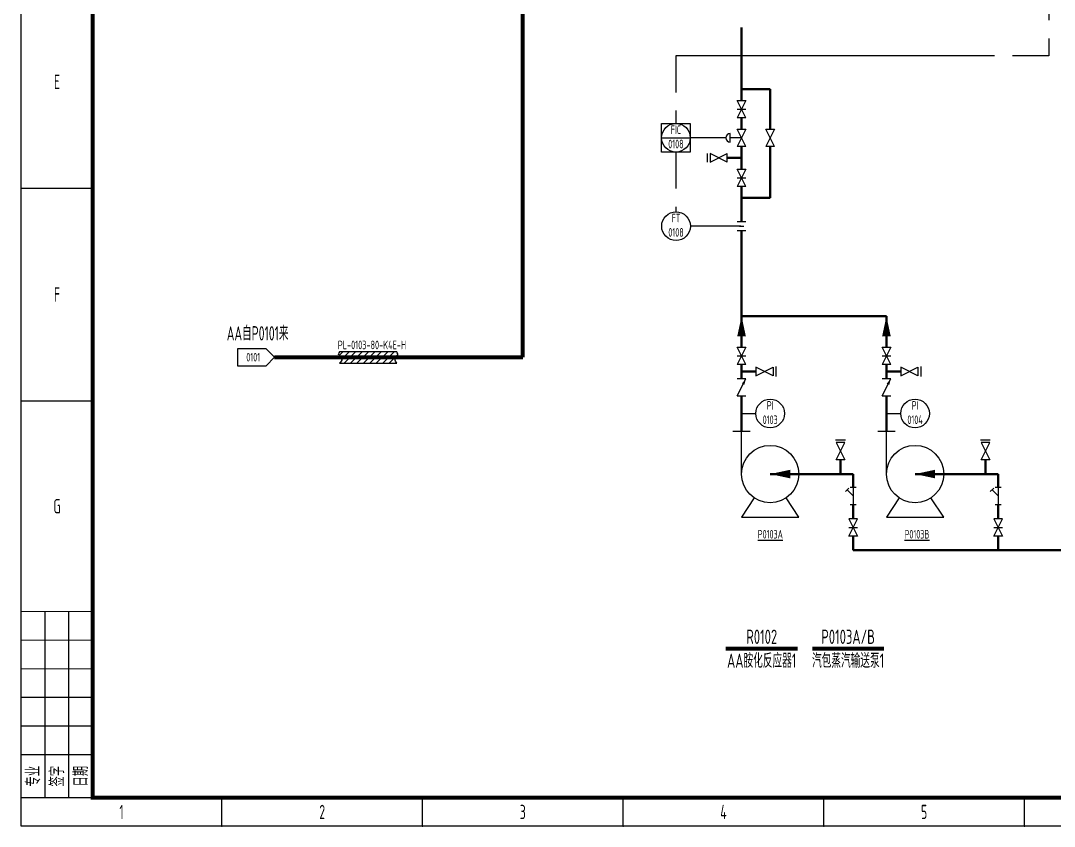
# Model space of a CAD drawing. Header units: millimetres. Extents: x 453 to 7190, y 523 to 4294.
# Drawn here: x 2184.5 to 2545.5, y 2905.2 to 3186.4 of the extents above; entities that cross this region are included whole.
import ezdxf

# ---------------------------------------------------------------- set-up
doc = ezdxf.new("R2010")
doc.units = ezdxf.units.MM
doc.linetypes.add('DASHED', pattern=[19.05, 12.7, -6.35])
for name, color, linetype, lineweight in [('01-主物流线-粗实线', 134, 'Continuous', 80), ('02-次要物流线-中粗线', 30, 'Continuous', 40), ('02-辅助物流线-中粗线', 30, 'Continuous', 40), ('03-设备外轮廓线-细实线', 7, 'Continuous', 25), ('05-图框与标题栏', 7, 'Continuous', 25), ('09-文本', 7, 'Continuous', 25), ('11-管道组合号', 50, 'Continuous', 15), ('12-仪表', 190, 'Continuous', 25), ('12-设备位号线', 7, 'Continuous', 80), ('13-电动气动信号线', 226, 'DASHED', 25), ('14-箭头', 7, 'Continuous', 25), ('15-仪表', 190, 'Continuous', 25), ('16-阀门与管件', 102, 'Continuous', 25), ('A设备轮廓', 7, 'Continuous', 25)]:
    doc.layers.add(name, color=color, linetype=linetype, lineweight=lineweight)
doc.layers.add('TITLE', color=7, linetype='Continuous')
doc.styles.add('3-gbcbig', font='gbenor.shx', dxfattribs={"width": 0.7, "height": 3, "bigfont": 'gbcbig.shx'})
doc.styles.add('5-gbcbig', font='gbenor.shx', dxfattribs={"width": 0.7, "height": 5, "bigfont": 'gbcbig.shx'})
doc.styles.add('头号烷家', font='gbenor.shx', dxfattribs={"width": 0.75, "height": 3, "bigfont": 'gbcbig.shx'})
doc.styles.add('工程字', font='gbenor.shx', dxfattribs={"bigfont": 'gbcbig.shx'})

# ---------------------------------------------------------------- blocks, each defined once
blk = doc.blocks.new('管道组合号')
at = {"layer": '11-管道组合号', "style": '头号烷家', "width": 0.75}
blk.add_attdef('管道组合号', (-4.3, 3.13), '', height=3, dxfattribs=at)

msp = doc.modelspace()

# ---------------------------------------------------------------- hatches: boundary and pattern name
at = {"layer": 'A设备轮廓', "ltscale": 0.25}
h = msp.add_hatch(dxfattribs=at)
h.set_pattern_fill('ANSI31', color=256, scale=0.5, angle=180, style=0)
h.set_pattern_definition([(225, (4135.7661, 5729.0435), (1.122532, -1.122532), [])])
edge = h.paths.add_edge_path()
edge.add_spline(control_points=[(2295.85, 3070.79), (2295.56, 3070.26), (2294.96, 3069.16), (2297.23, 3068.28), (2296.31, 3067.28), (2295.85, 3066.79)], knot_values=[0, 0, 0, 0, 1.52304, 3.144702, 4.721047, 4.721047, 4.721047, 4.721047], degree=3, periodic=0)
edge.add_line((2295.85, 3066.79), (2315.85, 3066.79))
edge.add_spline(control_points=[(2315.85, 3066.79), (2315.49, 3067.28), (2314.75, 3068.29), (2316.64, 3069.35), (2316.1, 3070.34), (2315.85, 3070.79)], knot_values=[0, 0, 0, 0, 1.52304, 3.144702, 4.487312, 4.487312, 4.487312, 4.487312], degree=3, periodic=0)
edge.add_line((2315.85, 3070.79), (2295.85, 3070.79))

# ---------------------------------------------------------------- linework, layer by layer
for p, q in [((2270.16, 3071.88), (2260.16, 3071.88)), ((2260.16, 3071.88), (2260.16, 3065.88)), ((2270.16, 3071.88), (2260.16, 3071.88)), ((2260.16, 3071.88), (2260.16, 3065.88)), ((2273.16, 3068.88), (2270.16, 3071.88)), ((2273.16, 3068.88), (2270.16, 3071.88)), ((2260.16, 3065.88), (2270.16, 3065.88)), ((2260.16, 3065.88), (2270.16, 3065.88)), ((2270.16, 3065.88), (2273.16, 3068.88)), ((2270.16, 3065.88), (2273.16, 3068.88))]:
    msp.add_line(p, q)
at = {"layer": '01-主物流线-粗实线'}
for p, q in [((2359.92, 3068.88), (2359.92, 3331.25)), ((2273.16, 3068.88), (2290.77, 3068.88)), ((2273.16, 3068.88), (2290.77, 3068.88)), ((2290.77, 3068.88), (2359.92, 3068.88)), ((2337.42, 3068.88), (2359.92, 3068.88))]:
    msp.add_line(p, q, dxfattribs=at)
at = {"layer": '02-次要物流线-中粗线'}
for p, q in [((2436.27, 3162.52), (2436.27, 3183.99)), ((2436.27, 3162.52), (2436.27, 3183.99)), ((2436.27, 3158.52), (2436.27, 3162.52)), ((2436.27, 3162.52), (2446.27, 3162.52)), ((2436.27, 3158.52), (2436.27, 3162.52)), ((2436.27, 3162.52), (2446.27, 3162.52)), ((2446.27, 3162.52), (2446.27, 3148.52)), ((2446.27, 3162.52), (2446.27, 3148.52)), ((2436.27, 3148.52), (2436.27, 3152.52)), ((2436.27, 3148.52), (2436.27, 3152.52)), ((2436.27, 3134.52), (2436.27, 3142.52)), ((2436.27, 3134.52), (2436.27, 3142.52)), ((2446.27, 3124.52), (2446.27, 3142.52)), ((2446.27, 3124.52), (2446.27, 3142.52)), ((2436.27, 3138.52), (2431.27, 3138.52)), ((2436.27, 3138.52), (2431.27, 3138.52)), ((2436.27, 3128.52), (2436.27, 3124.52)), ((2436.27, 3128.52), (2436.27, 3124.52)), ((2436.27, 3124.52), (2446.27, 3124.52)), ((2436.27, 3117.59), (2436.27, 3124.52)), ((2436.27, 3124.52), (2446.27, 3124.52)), ((2436.27, 3117.59), (2436.27, 3124.52)), ((2436.27, 3116.16), (2436.27, 3117.59)), ((2436.27, 3116.16), (2436.27, 3117.59)), ((2436.27, 3083.25), (2436.27, 3113.16)), ((2436.27, 3089.35), (2436.27, 3113.16)), ((2756.56, 3001.52), (2475.27, 3001.5))]:
    msp.add_line(p, q, dxfattribs=at)
at = {"layer": '02-辅助物流线-中粗线'}
for p, q in [((2436.27, 3083.25), (2436.27, 3083.25)), ((2436.27, 3072.39), (2436.27, 3083.25)), ((2486.88, 3083.25), (2436.27, 3083.25)), ((2436.27, 3083.25), (2436.27, 3083.25)), ((2436.27, 3072.39), (2436.27, 3083.25)), ((2486.88, 3083.25), (2436.27, 3083.25)), ((2486.88, 3072.39), (2486.88, 3083.25)), ((2486.88, 3072.39), (2486.88, 3083.25)), ((2436.27, 3061.39), (2436.27, 3066.39)), ((2436.27, 3061.39), (2436.27, 3066.39)), ((2486.88, 3061.39), (2486.88, 3066.39)), ((2486.88, 3061.39), (2486.88, 3066.39)), ((2441.27, 3063.89), (2436.27, 3063.89)), ((2441.27, 3063.89), (2436.27, 3063.89)), ((2491.88, 3063.89), (2486.88, 3063.89)), ((2491.88, 3063.89), (2486.88, 3063.89)), ((2436.27, 3043.13), (2436.27, 3055.39)), ((2436.27, 3043.13), (2436.27, 3055.39)), ((2486.88, 3043.13), (2486.88, 3055.39)), ((2486.88, 3043.13), (2486.88, 3055.39)), ((2470.85, 3033.13), (2470.85, 3028.13)), ((2470.85, 3033.13), (2470.85, 3028.13)), ((2521.46, 3033.13), (2521.46, 3028.13)), ((2521.46, 3033.13), (2521.46, 3028.13)), ((2475.27, 3028.13), (2446.27, 3028.13)), ((2475.27, 3028.13), (2446.27, 3028.13)), ((2475.27, 3023.5), (2475.27, 3028.13)), ((2475.27, 3023.5), (2475.27, 3028.13)), ((2525.88, 3028.13), (2496.88, 3028.13)), ((2525.88, 3028.13), (2496.88, 3028.13)), ((2525.88, 3023.5), (2525.88, 3028.13)), ((2525.88, 3023.5), (2525.88, 3028.13)), ((2475.27, 3012.5), (2475.27, 3017.5)), ((2475.27, 3012.5), (2475.27, 3017.5)), ((2525.88, 3012.5), (2525.88, 3017.5)), ((2525.88, 3012.5), (2525.88, 3017.5)), ((2475.27, 3006.5), (2475.27, 3001.5)), ((2475.27, 3006.5), (2475.27, 3001.5)), ((2525.88, 3006.5), (2525.88, 3001.5)), ((2525.88, 3006.5), (2525.88, 3001.5))]:
    msp.add_line(p, q, dxfattribs=at)
at = {"layer": '03-设备外轮廓线-细实线'}
for p, q in [((2433.27, 3043.13), (2439.27, 3043.13)), ((2433.27, 3043.13), (2439.27, 3043.13)), ((2436.27, 3028.13), (2436.27, 3043.13)), ((2436.27, 3028.13), (2436.27, 3043.13)), ((2483.88, 3043.13), (2489.88, 3043.13)), ((2483.88, 3043.13), (2489.88, 3043.13)), ((2486.88, 3028.13), (2486.88, 3043.13)), ((2486.88, 3028.13), (2486.88, 3043.13)), ((2440.72, 3019.81), (2436.27, 3013.13)), ((2440.72, 3019.81), (2436.27, 3013.13)), ((2456.27, 3013.13), (2451.82, 3019.81)), ((2456.27, 3013.13), (2451.82, 3019.81)), ((2491.33, 3019.81), (2486.88, 3013.13)), ((2491.33, 3019.81), (2486.88, 3013.13)), ((2506.88, 3013.13), (2502.42, 3019.81)), ((2506.88, 3013.13), (2502.42, 3019.81)), ((2436.27, 3013.13), (2456.27, 3013.13)), ((2436.27, 3013.13), (2456.27, 3013.13)), ((2486.88, 3013.13), (2506.88, 3013.13)), ((2486.88, 3013.13), (2506.88, 3013.13))]:
    msp.add_line(p, q, dxfattribs=at)
for centre in [(2446.27, 3028.13), (2446.27, 3028.13), (2496.88, 3028.13), (2496.88, 3028.13)]:
    msp.add_circle(centre, 10, dxfattribs=at)
at = {"layer": '05-图框与标题栏'}
for p, q in [((2184.67, 3127.91), (2209.67, 3127.91)), ((2184.67, 3127.91), (2209.67, 3127.91)), ((2184.67, 3053.66), (2209.67, 3053.66)), ((2184.67, 3053.66), (2209.67, 3053.66)), ((2193, 2915.16), (2193, 2980.16)), ((2193, 2915.16), (2193, 2980.16)), ((2201.33, 2915.16), (2201.33, 2980.16)), ((2201.33, 2915.16), (2201.33, 2980.16)), ((2254.75, 2905.16), (2254.75, 2915.16)), ((2254.75, 2905.16), (2254.75, 2915.16)), ((2324.83, 2905.16), (2324.83, 2915.16)), ((2324.83, 2905.16), (2324.83, 2915.16)), ((2394.92, 2905.16), (2394.92, 2915.16)), ((2394.92, 2905.16), (2394.92, 2915.16)), ((2465, 2905.16), (2465, 2915.16)), ((2465, 2905.16), (2465, 2915.16)), ((2535.08, 2905.16), (2535.08, 2915.16)), ((2535.08, 2905.16), (2535.08, 2915.16)), ((3025.67, 2905.16), (2184.67, 2905.16)), ((3025.67, 2905.16), (2184.67, 2905.16))]:
    msp.add_line(p, q, dxfattribs=at)
at = {"layer": '05-图框与标题栏', "const_width": 1.4}
msp.add_lwpolyline([(2209.67, 3489.16), (2209.67, 2915.16), (3015.67, 2915.16), (3015.67, 3489.16)], close=True, dxfattribs=at)
msp.add_lwpolyline([(2209.67, 3489.16), (2209.67, 2915.16), (3015.67, 2915.16), (3015.67, 3489.16)], close=True, dxfattribs=at)
at = {"layer": '05-图框与标题栏', "const_width": 0.4}
for points in [[(2209.67, 2980.16), (2184.67, 2980.16)], [(2209.67, 2980.16), (2184.67, 2980.16)], [(2209.67, 2970.16), (2184.67, 2970.16)], [(2209.67, 2970.16), (2184.67, 2970.16)], [(2209.67, 2960.16), (2184.67, 2960.16)], [(2209.67, 2960.16), (2184.67, 2960.16)], [(2209.67, 2950.16), (2184.67, 2950.16)], [(2209.67, 2950.16), (2184.67, 2950.16)], [(2209.67, 2940.16), (2184.67, 2940.16)], [(2209.67, 2940.16), (2184.67, 2940.16)], [(2209.67, 2930.16), (2184.67, 2930.16)], [(2209.67, 2930.16), (2184.67, 2930.16)], [(2209.67, 2915.16), (2184.67, 2915.16)], [(2209.67, 2915.16), (2184.67, 2915.16)]]:
    msp.add_lwpolyline(points, dxfattribs=at)
at = {"layer": '05-图框与标题栏'}
for p in [(2193, 2915.16), (2193, 2915.16), (2201.33, 2915.16), (2201.33, 2915.16), (2254.75, 2905.16), (2254.75, 2905.16), (2324.83, 2905.16), (2324.83, 2905.16), (2394.92, 2905.16), (2394.92, 2905.16), (2465, 2905.16), (2465, 2905.16), (2535.08, 2905.16), (2535.08, 2905.16)]:
    msp.add_point(p, dxfattribs=at)
at = {"layer": '12-仪表'}
msp.add_line((2430.77, 3145.52), (2418.34, 3145.52), dxfattribs=at)
msp.add_line((2430.77, 3145.52), (2418.34, 3145.52), dxfattribs=at)
at = {"layer": '12-设备位号线'}
for p, q in [((2455.82, 2967.16), (2430.82, 2967.16)), ((2455.82, 2967.16), (2430.82, 2967.16)), ((2486, 2967.16), (2461, 2967.16)), ((2486, 2967.16), (2461, 2967.16))]:
    msp.add_line(p, q, dxfattribs=at)
at = {"layer": '13-电动气动信号线'}
for p, q in [((2543.63, 3408.82), (2543.63, 3174.08)), ((2543.63, 3174.08), (2413.34, 3174.08)), ((2413.34, 3174.08), (2413.34, 3150.52)), ((2517.84, 3174.08), (2413.34, 3174.08)), ((2413.34, 3174.08), (2413.34, 3150.52)), ((2413.34, 3140.52), (2413.34, 3119.66)), ((2413.34, 3140.52), (2413.34, 3119.66))]:
    msp.add_line(p, q, dxfattribs=at)
at = {"layer": '14-箭头'}
for points in [[(2436.27, 3083.25, 0, 3, 0), (2436.27, 3076.25, 3, 3, 0)], [(2436.27, 3083.25, 0, 3, 0), (2436.27, 3076.25, 3, 3, 0)], [(2486.88, 3083.25, 0, 3, 0), (2486.88, 3076.25, 3, 3, 0)], [(2486.88, 3083.25, 0, 3, 0), (2486.88, 3076.25, 3, 3, 0)], [(2446.27, 3028.13, 0, 3, 0), (2453.27, 3028.13, 3, 3, 0)], [(2446.27, 3028.13, 0, 3, 0), (2453.27, 3028.13, 3, 3, 0)], [(2496.88, 3028.13, 0, 3, 0), (2503.88, 3028.13, 3, 3, 0)], [(2496.88, 3028.13, 0, 3, 0), (2503.88, 3028.13, 3, 3, 0)]]:
    msp.add_lwpolyline(points, format="xyseb", dxfattribs=at)
at = {"layer": '15-仪表'}
for p, q in [((2408.34, 3145.52), (2408.34, 3150.52)), ((2408.34, 3150.52), (2418.34, 3150.52)), ((2408.34, 3145.52), (2408.34, 3150.52)), ((2408.34, 3150.52), (2418.34, 3150.52)), ((2418.34, 3150.52), (2418.34, 3140.52)), ((2418.34, 3150.52), (2418.34, 3140.52)), ((2408.34, 3140.52), (2408.34, 3145.52)), ((2408.34, 3145.52), (2418.34, 3145.52)), ((2408.34, 3140.52), (2408.34, 3145.52)), ((2408.34, 3145.52), (2418.34, 3145.52)), ((2418.34, 3140.52), (2408.34, 3140.52)), ((2418.34, 3140.52), (2408.34, 3140.52)), ((2436.05, 3114.66), (2418.38, 3114.66)), ((2436.05, 3114.66), (2418.38, 3114.66)), ((2436.27, 3049.26), (2441.27, 3049.26)), ((2436.27, 3049.26), (2441.27, 3049.26)), ((2486.88, 3049.26), (2491.88, 3049.26)), ((2486.88, 3049.26), (2491.88, 3049.26))]:
    msp.add_line(p, q, dxfattribs=at)
for centre in [(2413.34, 3145.52), (2413.34, 3145.52), (2413.38, 3114.66), (2413.38, 3114.66), (2446.27, 3049.26), (2446.27, 3049.26), (2496.88, 3049.26), (2496.88, 3049.26)]:
    msp.add_circle(centre, 5, dxfattribs=at)
at = {"layer": '16-阀门与管件'}
for p, q in [((2434.77, 3158.52), (2437.77, 3158.52)), ((2437.77, 3152.52), (2434.77, 3158.52)), ((2437.77, 3158.52), (2434.77, 3152.52)), ((2434.77, 3158.52), (2437.77, 3158.52)), ((2437.77, 3152.52), (2434.77, 3158.52)), ((2437.77, 3158.52), (2434.77, 3152.52)), ((2434.77, 3155.52), (2437.77, 3155.52)), ((2434.77, 3155.52), (2437.77, 3155.52)), ((2437.77, 3152.52), (2434.77, 3152.52)), ((2437.77, 3152.52), (2434.77, 3152.52)), ((2434.77, 3148.52), (2437.77, 3148.52)), ((2437.77, 3142.52), (2434.77, 3148.52)), ((2437.77, 3148.52), (2434.77, 3142.52)), ((2434.77, 3148.52), (2437.77, 3148.52)), ((2437.77, 3142.52), (2434.77, 3148.52)), ((2437.77, 3148.52), (2434.77, 3142.52)), ((2444.77, 3148.52), (2447.77, 3148.52)), ((2447.77, 3142.52), (2444.77, 3148.52)), ((2447.77, 3148.52), (2444.77, 3142.52)), ((2444.77, 3148.52), (2447.77, 3148.52)), ((2447.77, 3142.52), (2444.77, 3148.52)), ((2447.77, 3148.52), (2444.77, 3142.52)), ((2432.27, 3144.02), (2432.27, 3147.02)), ((2432.27, 3144.02), (2432.27, 3147.02)), ((2436.27, 3145.52), (2432.27, 3145.52)), ((2436.27, 3145.52), (2432.27, 3145.52)), ((2437.77, 3142.52), (2434.77, 3142.52)), ((2437.77, 3142.52), (2434.77, 3142.52)), ((2447.77, 3142.52), (2444.77, 3142.52)), ((2447.77, 3142.52), (2444.77, 3142.52)), ((2424.27, 3140.02), (2424.27, 3137.02)), ((2424.27, 3140.02), (2424.27, 3137.02)), ((2425.27, 3140.02), (2425.27, 3137.02)), ((2425.27, 3137.02), (2431.27, 3140.02)), ((2431.27, 3137.02), (2425.27, 3140.02)), ((2425.27, 3140.02), (2425.27, 3137.02)), ((2425.27, 3137.02), (2431.27, 3140.02)), ((2431.27, 3137.02), (2425.27, 3140.02)), ((2431.27, 3137.02), (2431.27, 3140.02)), ((2431.27, 3137.02), (2431.27, 3140.02)), ((2434.77, 3134.52), (2437.77, 3134.52)), ((2437.77, 3128.52), (2434.77, 3134.52)), ((2437.77, 3134.52), (2434.77, 3128.52)), ((2434.77, 3134.52), (2437.77, 3134.52)), ((2437.77, 3128.52), (2434.77, 3134.52)), ((2437.77, 3134.52), (2434.77, 3128.52)), ((2434.77, 3131.52), (2437.77, 3131.52)), ((2434.77, 3131.52), (2437.77, 3131.52)), ((2437.77, 3128.52), (2434.77, 3128.52)), ((2437.77, 3128.52), (2434.77, 3128.52)), ((2437.77, 3116.16), (2434.77, 3116.16)), ((2437.77, 3116.16), (2434.77, 3116.16)), ((2434.77, 3113.16), (2437.77, 3113.16)), ((2434.77, 3113.16), (2437.77, 3113.16)), ((2435.52, 3114.66), (2437.02, 3114.66)), ((2435.52, 3114.66), (2437.02, 3114.66)), ((2437.77, 3066.39), (2434.77, 3072.39)), ((2434.77, 3072.39), (2437.77, 3072.39)), ((2437.77, 3072.39), (2434.77, 3066.39)), ((2437.77, 3066.39), (2434.77, 3072.39)), ((2434.77, 3072.39), (2437.77, 3072.39)), ((2437.77, 3072.39), (2434.77, 3066.39)), ((2434.77, 3069.39), (2437.77, 3069.39)), ((2434.77, 3069.39), (2437.77, 3069.39)), ((2488.38, 3066.39), (2485.38, 3072.39)), ((2485.38, 3072.39), (2488.38, 3072.39)), ((2488.38, 3072.39), (2485.38, 3066.39)), ((2488.38, 3066.39), (2485.38, 3072.39)), ((2485.38, 3072.39), (2488.38, 3072.39)), ((2488.38, 3072.39), (2485.38, 3066.39)), ((2485.38, 3069.39), (2488.38, 3069.39)), ((2485.38, 3069.39), (2488.38, 3069.39)), ((2437.77, 3066.39), (2434.77, 3066.39)), ((2437.77, 3066.39), (2434.77, 3066.39)), ((2441.27, 3062.39), (2447.27, 3065.39)), ((2447.27, 3062.39), (2441.27, 3065.39)), ((2441.27, 3065.39), (2441.27, 3062.39)), ((2441.27, 3062.39), (2447.27, 3065.39)), ((2447.27, 3062.39), (2441.27, 3065.39)), ((2441.27, 3065.39), (2441.27, 3062.39)), ((2447.27, 3065.39), (2447.27, 3062.39)), ((2447.27, 3065.39), (2447.27, 3062.39)), ((2448.27, 3065.65), (2448.27, 3062.18)), ((2448.27, 3065.65), (2448.27, 3062.18)), ((2488.38, 3066.39), (2485.38, 3066.39)), ((2488.38, 3066.39), (2485.38, 3066.39)), ((2491.88, 3062.39), (2497.88, 3065.39)), ((2497.88, 3062.39), (2491.88, 3065.39)), ((2491.88, 3065.39), (2491.88, 3062.39)), ((2491.88, 3062.39), (2497.88, 3065.39)), ((2497.88, 3062.39), (2491.88, 3065.39)), ((2491.88, 3065.39), (2491.88, 3062.39)), ((2497.88, 3065.39), (2497.88, 3062.39)), ((2497.88, 3065.39), (2497.88, 3062.39)), ((2498.88, 3065.65), (2498.88, 3062.18)), ((2498.88, 3065.65), (2498.88, 3062.18)), ((2434.77, 3055.39), (2437.77, 3061.39)), ((2437.77, 3061.39), (2434.77, 3061.39)), ((2434.77, 3055.39), (2437.77, 3061.39)), ((2437.77, 3061.39), (2434.77, 3061.39)), ((2485.38, 3055.39), (2488.38, 3061.39)), ((2488.38, 3061.39), (2485.38, 3061.39)), ((2485.38, 3055.39), (2488.38, 3061.39)), ((2488.38, 3061.39), (2485.38, 3061.39)), ((2434.77, 3055.39), (2437.77, 3055.39)), ((2434.77, 3055.39), (2437.77, 3055.39)), ((2485.38, 3055.39), (2488.38, 3055.39)), ((2485.38, 3055.39), (2488.38, 3055.39)), ((2469.09, 3040.13), (2472.56, 3040.13)), ((2469.09, 3040.13), (2472.56, 3040.13)), ((2519.7, 3040.13), (2523.16, 3040.13)), ((2519.7, 3040.13), (2523.16, 3040.13)), ((2469.35, 3033.13), (2472.35, 3039.13)), ((2472.35, 3039.13), (2469.35, 3039.13)), ((2469.35, 3039.13), (2472.35, 3033.13)), ((2469.35, 3033.13), (2472.35, 3039.13)), ((2472.35, 3039.13), (2469.35, 3039.13)), ((2469.35, 3039.13), (2472.35, 3033.13)), ((2519.96, 3033.13), (2522.96, 3039.13)), ((2522.96, 3039.13), (2519.96, 3039.13)), ((2519.96, 3039.13), (2522.96, 3033.13)), ((2519.96, 3033.13), (2522.96, 3039.13)), ((2522.96, 3039.13), (2519.96, 3039.13)), ((2519.96, 3039.13), (2522.96, 3033.13)), ((2472.35, 3033.13), (2469.35, 3033.13)), ((2472.35, 3033.13), (2469.35, 3033.13)), ((2522.96, 3033.13), (2519.96, 3033.13)), ((2522.96, 3033.13), (2519.96, 3033.13)), ((2472.56, 3022.03), (2473.74, 3023.22)), ((2472.56, 3022.03), (2473.74, 3023.22)), ((2475.27, 3020.5), (2473.15, 3022.62)), ((2475.27, 3020.5), (2473.15, 3022.62)), ((2474.22, 3023.5), (2476.32, 3023.5)), ((2474.22, 3023.5), (2476.32, 3023.5)), ((2475.27, 3023.5), (2475.27, 3017.5)), ((2475.27, 3023.5), (2475.27, 3017.5)), ((2523.16, 3022.03), (2524.35, 3023.22)), ((2523.16, 3022.03), (2524.35, 3023.22)), ((2525.88, 3020.5), (2523.76, 3022.62)), ((2525.88, 3020.5), (2523.76, 3022.62)), ((2524.83, 3023.5), (2526.93, 3023.5)), ((2524.83, 3023.5), (2526.93, 3023.5)), ((2525.88, 3023.5), (2525.88, 3017.5)), ((2525.88, 3023.5), (2525.88, 3017.5)), ((2474.22, 3017.5), (2476.32, 3017.5)), ((2474.22, 3017.5), (2476.32, 3017.5)), ((2524.83, 3017.5), (2526.93, 3017.5)), ((2524.83, 3017.5), (2526.93, 3017.5)), ((2476.77, 3012.5), (2473.77, 3012.5)), ((2473.77, 3012.5), (2476.77, 3006.5)), ((2473.77, 3006.5), (2476.77, 3012.5)), ((2476.77, 3012.5), (2473.77, 3012.5)), ((2473.77, 3012.5), (2476.77, 3006.5)), ((2473.77, 3006.5), (2476.77, 3012.5)), ((2527.38, 3012.5), (2524.38, 3012.5)), ((2524.38, 3012.5), (2527.38, 3006.5)), ((2524.38, 3006.5), (2527.38, 3012.5)), ((2527.38, 3012.5), (2524.38, 3012.5)), ((2524.38, 3012.5), (2527.38, 3006.5)), ((2524.38, 3006.5), (2527.38, 3012.5)), ((2473.77, 3009.5), (2476.77, 3009.5)), ((2473.77, 3009.5), (2476.77, 3009.5)), ((2524.38, 3009.5), (2527.38, 3009.5)), ((2524.38, 3009.5), (2527.38, 3009.5)), ((2476.77, 3006.5), (2473.77, 3006.5)), ((2476.77, 3006.5), (2473.77, 3006.5)), ((2527.38, 3006.5), (2524.38, 3006.5)), ((2527.38, 3006.5), (2524.38, 3006.5))]:
    msp.add_line(p, q, dxfattribs=at)
at = {"layer": '16-阀门与管件', "color": 3}
for points in [[(2436.82, 3059.48, 1, 0, 0), (2437.77, 3061.39, 0, 0, 0)], [(2436.82, 3059.48, 1, 0, 0), (2437.77, 3061.39, 0, 0, 0)], [(2487.42, 3059.48, 1, 0, 0), (2488.38, 3061.39, 0, 0, 0)], [(2487.42, 3059.48, 1, 0, 0), (2488.38, 3061.39, 0, 0, 0)]]:
    msp.add_lwpolyline(points, format="xyseb", dxfattribs=at)
at = {"layer": '16-阀门与管件'}
msp.add_arc((2432.27, 3145.52), 1.5, 90, 270, dxfattribs=at)
msp.add_arc((2432.27, 3145.52), 1.5, 90, 270, dxfattribs=at)
at = {"layer": 'A设备轮廓', "ltscale": 0.25}
for p, q in [((2315.85, 3070.79), (2295.85, 3070.79)), ((2295.85, 3066.79), (2315.85, 3066.79))]:
    msp.add_line(p, q, dxfattribs=at)
for points in [[(2295.85, 3070.79), (2295.48, 3069.32), (2296.62, 3068.17), (2295.85, 3066.79)], [(2315.85, 3066.79), (2315.26, 3068.19), (2316.22, 3069.5), (2315.85, 3070.79)]]:
    msp.add_spline(points, degree=3, dxfattribs=at)
at = {"layer": 'TITLE'}
msp.add_line((2184.67, 2905.16), (2184.67, 3499.16), dxfattribs=at)
msp.add_line((2184.67, 2905.16), (2184.67, 3499.16), dxfattribs=at)
msp.add_lwpolyline([(2184.67, 3499.16), (3025.67, 3499.16), (3025.67, 2905.16), (2184.67, 2905.16)], close=True, dxfattribs=at)
msp.add_lwpolyline([(2184.67, 3499.16), (3025.67, 3499.16), (3025.67, 2905.16), (2184.67, 2905.16)], close=True, dxfattribs=at)

# ---------------------------------------------------------------- block references
at = {"layer": '11-管道组合号'}
msp.add_blockref('管道组合号', (2299.55, 3068.57), dxfattribs=at).add_auto_attribs({'管道组合号': 'PL-0103-80-K4E-H'})

# ---------------------------------------------------------------- texts
at = {"char_height": 3, "attachment_point": 5, "style": '3-gbcbig'}
for s, insert in [('{\\LP0103A}', (2446.33, 3007.11)), ('{\\LP0103B}', (2497.55, 3007.11))]:
    msp.add_mtext_dynamic_manual_height_columns(s, width=12.7249, gutter_width=35, heights=[12.14], dxfattribs=dict(at, insert=insert))
at = {"layer": '05-图框与标题栏', "char_height": 5, "attachment_point": 5, "style": '5-gbcbig'}
for s, width, insert in [('E', 25, (2197.17, 3165.03)), ('E', 25, (2197.17, 3165.03)), ('F', 25, (2197.17, 3090.78)), ('F', 25, (2197.17, 3090.78)), ('G', 25, (2197.17, 3016.91)), ('G', 25, (2197.17, 3016.91)), ('1', 70.0833, (2219.71, 2910.16)), ('1', 70.0833, (2219.71, 2910.16)), ('2', 70.0833, (2289.79, 2910.16)), ('2', 70.0833, (2289.79, 2910.16)), ('3', 70.0833, (2359.87, 2910.16)), ('3', 70.0833, (2359.87, 2910.16)), ('4', 70.0833, (2429.96, 2910.16)), ('4', 70.0833, (2429.96, 2910.16)), ('5', 70.0833, (2500.04, 2910.16)), ('5', 70.0833, (2500.04, 2910.16))]:
    msp.add_mtext_dynamic_manual_height_columns(s, width=width, gutter_width=25, heights=[0], dxfattribs=dict(at, insert=insert))
at = {"layer": '05-图框与标题栏', "char_height": 5, "attachment_point": 5, "rotation": 90, "style": '工程字'}
for s, insert in [('专业', (2188.83, 2922.66)), ('专业', (2188.83, 2922.66)), ('签字', (2197.17, 2922.66)), ('签字', (2197.17, 2922.66)), ('日期', (2205.5, 2922.66)), ('日期', (2205.5, 2922.66))]:
    msp.add_mtext_dynamic_manual_height_columns(s, width=8.3333, gutter_width=25, heights=[0], dxfattribs=dict(at, insert=insert))
at = {"layer": '09-文本'}
for s, width, gutter_width, heights, insert, char_height, attachment_point, style in [('\\pi34.37595;AA自P0101来', 56.5083, 35, [11.23], (2222.08, 3079.76), 5, 1, '5-gbcbig'), ('0101', 40, 12.5, [0], (2265.69, 3068.93), 3, 5, '3-gbcbig'), ('0101', 40, 12.5, [0], (2265.69, 3068.93), 3, 5, '3-gbcbig'), ('{\\W0.75;R0102}\\P{\\A1;\\W0.75;AA胺化反应器1}', 59.0038, 12.5, [0], (2443.32, 2967.13), 5, 5, '5-gbcbig'), ('{\\W0.75;P0103A/B}\\P{\\A1;\\W0.75;汽包蒸汽输送泵1}', 59.0038, 12.5, [0], (2473.5, 2967.13), 5, 5, '5-gbcbig')]:
    msp.add_mtext_dynamic_manual_height_columns(s, width=width, gutter_width=gutter_width, heights=heights, dxfattribs=dict(at, insert=insert, char_height=char_height, attachment_point=attachment_point, style=style))
at = {"layer": '15-仪表', "ltscale": 10, "char_height": 3, "width": 10, "attachment_point": 5, "style": '3-gbcbig'}
for s, insert in [('{\\C0;FIC\\P0108}', (2413.34, 3145.85)), ('{\\C0;FT\\P0108}', (2413.38, 3114.99)), ('{\\C0;PI\\P0103}', (2446.27, 3049.59)), ('{\\C0;PI\\P0103}', (2446.27, 3049.59)), ('{\\C0;PI\\P0104}', (2496.88, 3049.59)), ('{\\C0;PI\\P0104}', (2496.88, 3049.59))]:
    msp.add_mtext(s, dxfattribs=dict(at, insert=insert))

doc.saveas('drawing.dxf')
